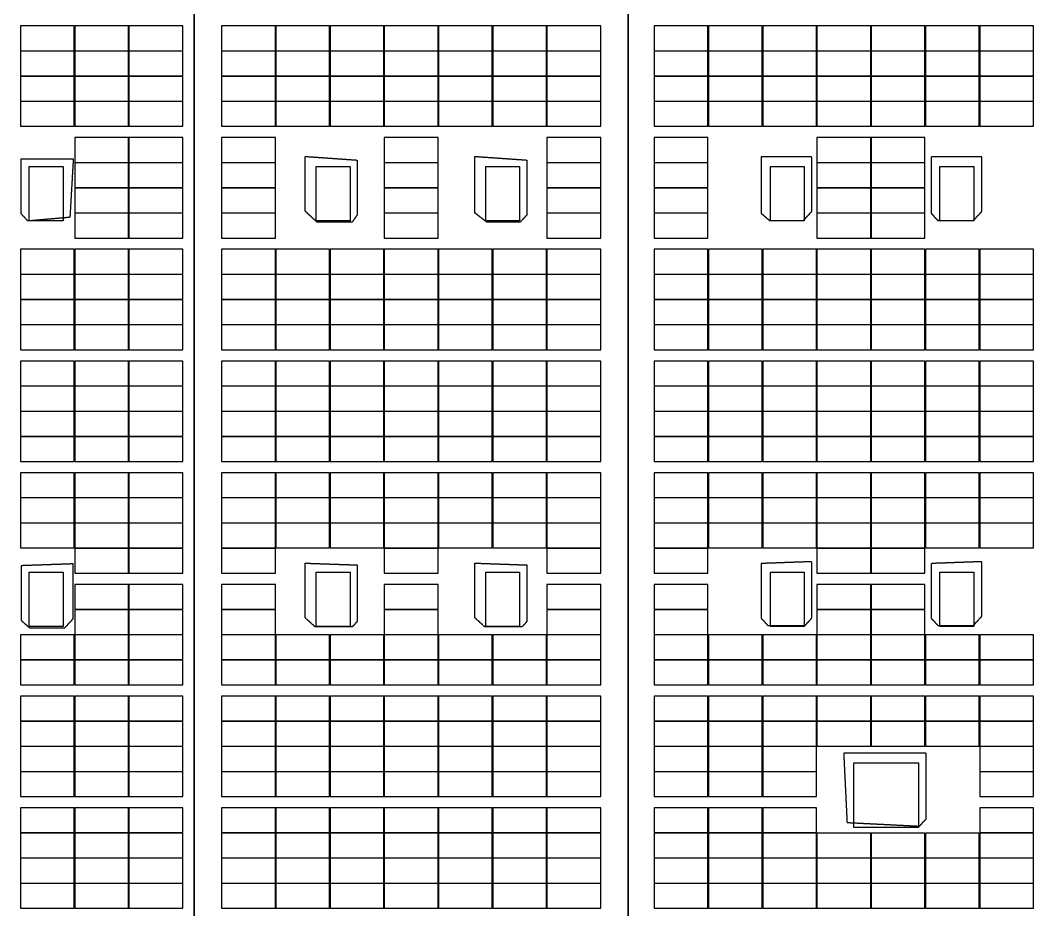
# Model space of a CAD drawing. Header units: metres. Extents: x -330863 to 383137, y -246038 to 314990.
# Drawn here: x 14103 to 58953, y -27439 to 11927 of the extents above; entities that cross this region are included whole.
import ezdxf

# ---------------------------------------------------------------- set-up
doc = ezdxf.new("R2010")
doc.units = ezdxf.units.M
doc.linetypes.add('DASHED', pattern=[1.524, 1.27, -0.254])
doc.linetypes.add('HIDDEN', pattern=[0.375, 0.25, -0.125])
doc.layers.add('X消防车道', color=6, linetype='HIDDEN', lineweight=18)
for name, color, linetype in [('屋脊线', 7, 'ByLayer'), ('组件', 7, 'ByLayer'), ('阴影', 8, 'DASHED'), ('障碍物', 7, 'ByLayer')]:
    doc.layers.add(name, color=color, linetype=linetype)

# ---------------------------------------------------------------- blocks, each defined once
blk = doc.blocks.new('*U6')
at = {"layer": '屋脊线', "color": 30}
for p, q in [((21804, -129651, 8900), (21800, 145849, 8900)), ((41004, -129651, 10100), (41000, 145849, 10100))]:
    blk.add_line(p, q, dxfattribs=at)
at = {"flags": 1}
for tag in ['unit_id', 'unit_name']:
    blk.add_attdef(tag, (0, 0), '', height=2.5, dxfattribs=at)
blk = doc.blocks.new('*U191')
at = {"layer": '障碍物', "color": 1}
blk.add_polyline3d([(14500, 5449, 10), (16000, 5449, 10), (16000, 3049, 10), (14500, 3049, 10)], close=True, dxfattribs=at)
at = {"flags": 1}
for tag in ['height', 'shape']:
    blk.add_attdef(tag, (0, 0), '', height=2.5, dxfattribs=at)
blk = doc.blocks.new('*U195')
at = {"layer": '障碍物', "color": 1}
blk.add_polyline3d([(14500, -12501, 10), (16000, -12501, 10), (16000, -14901, 10), (14500, -14901, 10)], close=True, dxfattribs=at)
at = {"flags": 1}
for tag in ['height', 'shape']:
    blk.add_attdef(tag, (0, 0), '', height=2.5, dxfattribs=at)
blk = doc.blocks.new('*U262')
at = {"layer": '障碍物', "color": 1}
blk.add_polyline3d([(27200, 5449, 10), (28700, 5449, 10), (28700, 3049, 10), (27200, 3049, 10)], close=True, dxfattribs=at)
at = {"flags": 1}
for tag in ['height', 'shape']:
    blk.add_attdef(tag, (0, 0), '', height=2.5, dxfattribs=at)
blk = doc.blocks.new('*U263')
at = {"layer": '障碍物', "color": 1}
blk.add_polyline3d([(34700, 5449, 10), (36200, 5449, 10), (36200, 3049, 10), (34700, 3049, 10)], close=True, dxfattribs=at)
at = {"flags": 1}
for tag in ['height', 'shape']:
    blk.add_attdef(tag, (0, 0), '', height=2.5, dxfattribs=at)
blk = doc.blocks.new('*U264')
at = {"layer": '障碍物', "color": 1}
blk.add_polyline3d([(27200, -12501, 10), (28700, -12501, 10), (28700, -14901, 10), (27200, -14901, 10)], close=True, dxfattribs=at)
at = {"flags": 1}
for tag in ['height', 'shape']:
    blk.add_attdef(tag, (0, 0), '', height=2.5, dxfattribs=at)
blk = doc.blocks.new('*U265')
at = {"layer": '障碍物', "color": 1}
blk.add_polyline3d([(34700, -12501, 10), (36200, -12501, 10), (36200, -14901, 10), (34700, -14901, 10)], close=True, dxfattribs=at)
at = {"flags": 1}
for tag in ['height', 'shape']:
    blk.add_attdef(tag, (0, 0), '', height=2.5, dxfattribs=at)
blk = doc.blocks.new('*U298')
at = {"layer": '障碍物', "color": 1}
blk.add_polyline3d([(47300, 5449, 10), (48800, 5449, 10), (48800, 3049, 10), (47300, 3049, 10)], close=True, dxfattribs=at)
at = {"flags": 1}
for tag in ['height', 'shape']:
    blk.add_attdef(tag, (0, 0), '', height=2.5, dxfattribs=at)
blk = doc.blocks.new('*U299')
at = {"layer": '障碍物', "color": 1}
blk.add_polyline3d([(54800, 5449, 10), (56300, 5449, 10), (56300, 3049, 10), (54800, 3049, 10)], close=True, dxfattribs=at)
at = {"flags": 1}
for tag in ['height', 'shape']:
    blk.add_attdef(tag, (0, 0), '', height=2.5, dxfattribs=at)
blk = doc.blocks.new('*U302')
at = {"layer": '障碍物', "color": 1}
blk.add_polyline3d([(47300, -12501, 10), (48800, -12501, 10), (48800, -14901, 10), (47300, -14901, 10)], close=True, dxfattribs=at)
at = {"flags": 1}
for tag in ['height', 'shape']:
    blk.add_attdef(tag, (0, 0), '', height=2.5, dxfattribs=at)
blk = doc.blocks.new('*U303')
at = {"layer": '障碍物', "color": 1}
blk.add_polyline3d([(54800, -12501, 10), (56300, -12501, 10), (56300, -14901, 10), (54800, -14901, 10)], close=True, dxfattribs=at)
at = {"flags": 1}
for tag in ['height', 'shape']:
    blk.add_attdef(tag, (0, 0), '', height=2.5, dxfattribs=at)
blk = doc.blocks.new('*U329')
at = {"layer": '障碍物', "color": 1}
blk.add_polyline3d([(50990, -20931, 10), (53850, -20931, 10), (53850, -23792, 10), (50990, -23792, 10)], close=True, dxfattribs=at)
at = {"flags": 1}
for tag in ['height', 'shape']:
    blk.add_attdef(tag, (0, 0), '', height=2.5, dxfattribs=at)
blk = doc.blocks.new('*U19')
at = {"layer": '组件', "color": 0}
blk.add_polyline3d([(0, 0, 0), (0, 109.6, 0), (-238.1, 109.6, 11.9), (-238.1, 0, 11.9)], close=True, dxfattribs=at)
at = {"flags": 1}
for tag in ['mounting-hole-spacing1', 'mounting-hole-spacing2', 'module-material', 'vmpo', 'voco', 'silicon-material', 'panel-length', 'panel-width', 'panel-height', 'userid', 'theme', 'note', 'name', 'pmax', 'company-name', 'id', 'impo', 'isco']:
    blk.add_attdef(tag, (0, 0), '', height=2.5, dxfattribs=at)
blk = doc.blocks.new('*U17')
at = {"layer": '组件', "color": 0}
blk.add_polyline3d([(0, 0, 0), (0, -109.6, 0), (237.9, -109.6, 14.9), (237.9, 0, 14.9)], close=True, dxfattribs=at)
at = {"flags": 1}
for tag in ['mounting-hole-spacing1', 'mounting-hole-spacing2', 'module-material', 'vmpo', 'voco', 'silicon-material', 'panel-length', 'panel-width', 'panel-height', 'userid', 'theme', 'note', 'name', 'pmax', 'company-name', 'id', 'impo', 'isco']:
    blk.add_attdef(tag, (0, 0), '', height=2.5, dxfattribs=at)
blk = doc.blocks.new('*U15')
at = {"layer": '组件', "color": 0}
blk.add_polyline3d([(0, 0, 0), (0, 109.6, 0), (-238.1, 109.6, 12.6), (-238.1, 0, 12.6)], close=True, dxfattribs=at)
at = {"flags": 1}
for tag in ['mounting-hole-spacing1', 'mounting-hole-spacing2', 'module-material', 'vmpo', 'voco', 'silicon-material', 'panel-length', 'panel-width', 'panel-height', 'userid', 'theme', 'note', 'name', 'pmax', 'company-name', 'id', 'impo', 'isco']:
    blk.add_attdef(tag, (0, 0), '', height=2.5, dxfattribs=at)

msp = doc.modelspace()

# ---------------------------------------------------------------- hatches: boundary and pattern name
at = {"layer": 'X消防车道'}
h = msp.add_hatch(dxfattribs=at)
h.set_pattern_fill('DOTS', color=8, scale=1000, angle=-31.4878)
h.set_pattern_definition([(328.51216202, (-1970228605.7, -2547630934.4), (1506.0502845, 939.1527315), [0, -1587.5])])
h.paths.add_polyline_path([(-93210, -143670, 0.388696), (-80261, -155529), (-29868, -155529, 0.072993), (-27282, -155149), (-24813, -154408, -0.072993), (-22226, -154029), (83400, -154029, -0.414215), (92400, -163029), (92400, -173022), (96400, -173176), (96400, -163029, 0.41422), (83400, -150029), (-22813, -150029, 0.072993), (-25400, -150408), (-27869, -151149, -0.072993), (-30455, -151529), (-80261, -151529, -0.388698), (-89226, -143319), (-114667, 145381, -0.440198), (-105702, 155171), (86000, 155171, -0.414211), (95000, 146171, -0.141448), (97000, 153099, 0.25767), (86000, 159171), (-105702, 159171, 0.440196), (-118651, 145030)])

# ---------------------------------------------------------------- linework, layer by layer
at = {"layer": '屋脊线', "color": 30, "elevation": 8900}
msp.add_lwpolyline([(21800, 145849), (21804, -129651)], dxfattribs=at)
at = {"layer": '屋脊线', "color": 2, "elevation": 10100}
msp.add_lwpolyline([(41000, 145849), (41004, -129651)], dxfattribs=at)
at = {"layer": '阴影', "linetype": 'DASHED'}
for points in [[(26711, 5901, 9208), (29017, 5739, 9352), (29017, 3318, 9352), (28794, 2995, 9338), (27232, 2995, 9240), (26711, 3479, 9208), (26711, 5901, 9208)], [(34223, 5901, 9677), (36528, 5740, 9821), (36528, 3318, 9821), (36231, 2995, 9803), (34743, 2995, 9710), (34223, 3399, 9677), (34223, 5901, 9677)], [(49127, 3463, 9693), (49127, 5885, 9693), (46892, 5885, 9805), (46892, 3382, 9805), (47264, 3060, 9787), (48754, 3060, 9712), (49127, 3463, 9693)], [(56651, 3463, 9315), (56651, 5885, 9315), (54416, 5885, 9427), (54416, 3382, 9427), (54714, 3060, 9412), (56279, 3060, 9334), (56651, 3463, 9315)], [(14142, 5787, 9308), (16448, 5787, 9185), (16299, 3204, 9193), (14440, 3042, 9292), (14142, 3365, 9308), (14142, 5787, 9308)], [(26712, -12100, 9208), (29017, -12180, 9352), (29017, -14683, 9352), (28794, -14925, 9338), (27158, -14925, 9236), (26712, -14521, 9208), (26712, -12100, 9208)], [(34223, -12099, 9677), (36528, -12180, 9821), (36528, -14682, 9821), (36305, -14925, 9807), (34669, -14925, 9705), (34223, -14521, 9677), (34223, -12099, 9677)], [(49127, -14537, 9693), (49127, -12035, 9693), (46892, -12116, 9805), (46892, -14537, 9805), (47190, -14860, 9790), (48829, -14860, 9708), (49127, -14537, 9693)], [(56651, -14456, 9315), (56651, -12035, 9315), (54416, -12116, 9427), (54416, -14537, 9427), (54714, -14860, 9412), (56279, -14860, 9334), (56651, -14456, 9315)], [(14142, -12214, 9308), (14142, -14635, 9308), (14514, -14958, 9288), (16076, -14958, 9205), (16448, -14555, 9185), (16448, -12133, 9185), (14142, -12214, 9308)], [(54193, -23416, 9439), (54193, -20510, 9439), (50542, -20510, 9622), (50691, -23578, 9614), (53895, -23739, 9454), (54193, -23416, 9439)]]:
    msp.add_polyline3d(points, close=True, dxfattribs=at)
at = {"layer": '障碍物', "color": 4, "elevation": 10300}
for points in [[(14500, 5449), (16000, 5449), (16000, 3049), (14500, 3049)], [(27200, 5449), (28700, 5449), (28700, 3049), (27200, 3049)], [(34700, 5449), (36200, 5449), (36200, 3049), (34700, 3049)], [(47300, 5449), (48800, 5449), (48800, 3049), (47300, 3049)], [(54800, 5449), (56300, 5449), (56300, 3049), (54800, 3049)], [(14500, -12501), (16000, -12501), (16000, -14901), (14500, -14901)], [(27200, -12501), (28700, -12501), (28700, -14901), (27200, -14901)], [(34700, -12501), (36200, -12501), (36200, -14901), (34700, -14901)], [(47300, -12501), (48800, -12501), (48800, -14901), (47300, -14901)], [(54800, -12501), (56300, -12501), (56300, -14901), (54800, -14901)]]:
    msp.add_lwpolyline(points, close=True, dxfattribs=at)
at = {"layer": '障碍物', "elevation": 10300}
msp.add_lwpolyline([(50990, -20931), (53850, -20931), (53850, -23792), (50990, -23792)], close=True, dxfattribs=at)

# ---------------------------------------------------------------- block references
at = {"layer": '屋脊线'}
msp.add_blockref('*U6', (0, 0), dxfattribs=at)
at = {"layer": '组件', "color": 5, "xscale": 10, "yscale": 10, "zscale": 10}
for name, p in [('*U15', (16494, 10581, 9282)), ('*U15', (18895, 10581, 9154)), ('*U15', (21295, 10581, 9027)), ('*U17', (23015, 11677, 9076)), ('*U17', (25414, 11677, 9226)), ('*U17', (27813, 11677, 9376)), ('*U17', (30213, 11677, 9526)), ('*U17', (32612, 11677, 9676)), ('*U17', (35011, 11677, 9826)), ('*U17', (37411, 11677, 9976)), ('*U19', (44537, 10581, 10023)), ('*U19', (46938, 10581, 9902)), ('*U19', (49339, 10581, 9782)), ('*U19', (51740, 10581, 9661)), ('*U19', (54141, 10581, 9540)), ('*U19', (56542, 10581, 9420)), ('*U19', (58943, 10581, 9299)), ('*U15', (16494, 9465, 9282)), ('*U15', (18895, 9465, 9154)), ('*U15', (21295, 9465, 9027)), ('*U17', (23015, 10561, 9076)), ('*U17', (25414, 10561, 9226)), ('*U17', (27813, 10561, 9376)), ('*U17', (30213, 10561, 9526)), ('*U17', (32612, 10561, 9676)), ('*U17', (35011, 10561, 9826)), ('*U17', (37411, 10561, 9976)), ('*U19', (44537, 9465, 10023)), ('*U19', (46938, 9465, 9902)), ('*U19', (49339, 9465, 9782)), ('*U19', (51740, 9465, 9661)), ('*U19', (54141, 9465, 9540)), ('*U19', (56542, 9465, 9420)), ('*U19', (58943, 9465, 9299)), ('*U15', (16494, 8349, 9282)), ('*U15', (18895, 8349, 9154)), ('*U15', (21295, 8349, 9027)), ('*U17', (23015, 9445, 9076)), ('*U17', (25414, 9445, 9226)), ('*U17', (27813, 9445, 9376)), ('*U17', (30213, 9445, 9526)), ('*U17', (32612, 9445, 9676)), ('*U17', (35011, 9445, 9826)), ('*U17', (37411, 9445, 9976)), ('*U19', (44537, 8349, 10023)), ('*U19', (46938, 8349, 9902)), ('*U19', (49339, 8349, 9782)), ('*U19', (51740, 8349, 9661)), ('*U19', (54141, 8349, 9540)), ('*U19', (56542, 8349, 9420)), ('*U19', (58943, 8349, 9299)), ('*U15', (16494, 7233, 9282)), ('*U15', (18895, 7233, 9154)), ('*U15', (21295, 7233, 9027)), ('*U17', (23015, 8329, 9076)), ('*U17', (25414, 8329, 9226)), ('*U17', (27813, 8329, 9376)), ('*U17', (30213, 8329, 9526)), ('*U17', (32612, 8329, 9676)), ('*U17', (35011, 8329, 9826)), ('*U17', (37411, 8329, 9976)), ('*U19', (44537, 7233, 10023)), ('*U19', (46938, 7233, 9902)), ('*U19', (49339, 7233, 9782)), ('*U19', (51740, 7233, 9661)), ('*U19', (54141, 7233, 9540)), ('*U19', (56542, 7233, 9420)), ('*U19', (58943, 7233, 9299)), ('*U15', (18895, 5637, 9154)), ('*U15', (21295, 5637, 9027)), ('*U17', (23015, 6733, 9076)), ('*U17', (30213, 6733, 9526)), ('*U17', (37411, 6733, 9976)), ('*U19', (44537, 5637, 10023)), ('*U19', (51740, 5637, 9661)), ('*U19', (54141, 5637, 9541)), ('*U15', (18895, 4521, 9154)), ('*U15', (21295, 4521, 9027)), ('*U17', (23015, 5617, 9076)), ('*U17', (30213, 5617, 9526)), ('*U17', (37411, 5617, 9976)), ('*U19', (44537, 4521, 10023)), ('*U19', (51740, 4521, 9661)), ('*U19', (54141, 4521, 9541)), ('*U15', (18895, 3405, 9154)), ('*U15', (21295, 3405, 9027)), ('*U17', (23015, 4501, 9076)), ('*U17', (30213, 4501, 9526)), ('*U17', (37411, 4501, 9976)), ('*U19', (44537, 3405, 10023)), ('*U19', (51740, 3405, 9661)), ('*U19', (54141, 3405, 9541)), ('*U15', (18895, 2289, 9154)), ('*U15', (21295, 2289, 9027)), ('*U17', (23015, 3385, 9076)), ('*U17', (30213, 3385, 9526)), ('*U17', (37411, 3385, 9976)), ('*U19', (44537, 2289, 10023)), ('*U19', (51740, 2289, 9661)), ('*U19', (54141, 2289, 9541)), ('*U15', (16494, 693, 9282)), ('*U15', (18895, 693, 9154)), ('*U15', (21295, 693, 9027)), ('*U17', (23015, 1789, 9076)), ('*U17', (25414, 1789, 9226)), ('*U17', (27813, 1789, 9376)), ('*U17', (30213, 1789, 9526)), ('*U17', (32612, 1789, 9676)), ('*U17', (35011, 1789, 9826)), ('*U17', (37411, 1789, 9976)), ('*U19', (44537, 693, 10023)), ('*U19', (46938, 693, 9902)), ('*U19', (49339, 693, 9782)), ('*U19', (51740, 693, 9661)), ('*U19', (54141, 693, 9541)), ('*U19', (56542, 693, 9420)), ('*U19', (58943, 693, 9299)), ('*U15', (16494, -423, 9282)), ('*U15', (18895, -423, 9154)), ('*U15', (21295, -423, 9027)), ('*U17', (23015, 673, 9076)), ('*U17', (25414, 673, 9226)), ('*U17', (27813, 673, 9376)), ('*U17', (30213, 673, 9526)), ('*U17', (32612, 673, 9676)), ('*U17', (35011, 673, 9826)), ('*U17', (37411, 673, 9976)), ('*U19', (44537, -423, 10023)), ('*U19', (46938, -423, 9902)), ('*U19', (49339, -423, 9782)), ('*U19', (51740, -423, 9661)), ('*U19', (54141, -423, 9541)), ('*U19', (56542, -423, 9420)), ('*U19', (58943, -423, 9299)), ('*U15', (16494, -1539, 9282)), ('*U15', (18895, -1539, 9154)), ('*U15', (21295, -1539, 9027)), ('*U17', (23015, -443, 9076)), ('*U17', (25414, -443, 9226)), ('*U17', (27813, -443, 9376)), ('*U17', (30213, -443, 9526)), ('*U17', (32612, -443, 9676)), ('*U17', (35011, -443, 9826)), ('*U17', (37411, -443, 9976)), ('*U19', (44537, -1539, 10023)), ('*U19', (46938, -1539, 9902)), ('*U19', (49339, -1539, 9782)), ('*U19', (51740, -1539, 9661)), ('*U19', (54141, -1539, 9541)), ('*U19', (56542, -1539, 9420)), ('*U19', (58943, -1539, 9299)), ('*U15', (16494, -2655, 9282)), ('*U15', (18895, -2655, 9154)), ('*U15', (21295, -2655, 9027)), ('*U17', (23015, -1559, 9076)), ('*U17', (25414, -1559, 9226)), ('*U17', (27813, -1559, 9376)), ('*U17', (30213, -1559, 9526)), ('*U17', (32612, -1559, 9676)), ('*U17', (35011, -1559, 9826)), ('*U17', (37411, -1559, 9976)), ('*U19', (44537, -2655, 10023)), ('*U19', (46938, -2655, 9902)), ('*U19', (49339, -2655, 9782)), ('*U19', (51740, -2655, 9661)), ('*U19', (54141, -2655, 9541)), ('*U19', (56542, -2655, 9420)), ('*U19', (58943, -2655, 9299)), ('*U15', (16494, -4251, 9282)), ('*U15', (18895, -4251, 9154)), ('*U15', (21295, -4251, 9027)), ('*U17', (23015, -3155, 9076)), ('*U17', (25414, -3155, 9226)), ('*U17', (27813, -3155, 9376)), ('*U17', (30213, -3155, 9526)), ('*U17', (32612, -3155, 9676)), ('*U17', (35011, -3155, 9826)), ('*U17', (37411, -3155, 9976)), ('*U19', (44537, -4251, 10023)), ('*U19', (46938, -4251, 9902)), ('*U19', (49339, -4251, 9782)), ('*U19', (51740, -4251, 9661)), ('*U19', (54141, -4251, 9541)), ('*U19', (56542, -4251, 9420)), ('*U19', (58943, -4251, 9299)), ('*U15', (16494, -5367, 9282)), ('*U15', (18895, -5367, 9154)), ('*U15', (21295, -5367, 9027)), ('*U17', (23015, -4271, 9076)), ('*U17', (25414, -4271, 9226)), ('*U17', (27813, -4271, 9376)), ('*U17', (30213, -4271, 9526)), ('*U17', (32612, -4271, 9676)), ('*U17', (35011, -4271, 9826)), ('*U17', (37411, -4271, 9976)), ('*U19', (44537, -5367, 10023)), ('*U19', (46938, -5367, 9902)), ('*U19', (49339, -5367, 9782)), ('*U19', (51740, -5367, 9661)), ('*U19', (54141, -5367, 9541)), ('*U19', (56542, -5367, 9420)), ('*U19', (58943, -5367, 9299)), ('*U15', (16494, -6483, 9282)), ('*U15', (18895, -6483, 9154)), ('*U15', (21295, -6483, 9027)), ('*U17', (23015, -5387, 9076)), ('*U17', (25414, -5387, 9226)), ('*U17', (27813, -5387, 9376)), ('*U17', (30213, -5387, 9526)), ('*U17', (32612, -5387, 9676)), ('*U17', (35011, -5387, 9826)), ('*U17', (37411, -5387, 9976)), ('*U19', (44537, -6483, 10023)), ('*U19', (46938, -6483, 9902)), ('*U19', (49339, -6483, 9782)), ('*U19', (51740, -6483, 9661)), ('*U19', (54141, -6483, 9541)), ('*U19', (56542, -6483, 9420)), ('*U19', (58943, -6483, 9299)), ('*U15', (16494, -7599, 9282)), ('*U15', (18895, -7599, 9154)), ('*U15', (21295, -7599, 9027)), ('*U17', (23015, -6503, 9076)), ('*U17', (25414, -6503, 9226)), ('*U17', (27813, -6503, 9376)), ('*U17', (30213, -6503, 9526)), ('*U17', (32612, -6503, 9676)), ('*U17', (35011, -6503, 9826)), ('*U17', (37411, -6503, 9976)), ('*U19', (44537, -7599, 10023)), ('*U19', (46938, -7599, 9902)), ('*U19', (49339, -7599, 9782)), ('*U19', (51740, -7599, 9661)), ('*U19', (54141, -7599, 9541)), ('*U19', (56542, -7599, 9420)), ('*U19', (58943, -7599, 9299)), ('*U15', (16494, -9195, 9282)), ('*U15', (18895, -9195, 9154)), ('*U15', (21295, -9195, 9027)), ('*U17', (23015, -8099, 9076)), ('*U17', (25414, -8099, 9226)), ('*U17', (27813, -8099, 9376)), ('*U17', (30213, -8099, 9526)), ('*U17', (32612, -8099, 9676)), ('*U17', (35011, -8099, 9826)), ('*U17', (37411, -8099, 9976)), ('*U19', (44537, -9195, 10023)), ('*U19', (46938, -9195, 9902)), ('*U19', (49339, -9195, 9782)), ('*U19', (51740, -9195, 9661)), ('*U19', (54141, -9195, 9541)), ('*U19', (56542, -9195, 9420)), ('*U19', (58943, -9195, 9299)), ('*U15', (16494, -10311, 9282)), ('*U15', (18895, -10311, 9154)), ('*U15', (21295, -10311, 9027)), ('*U17', (23015, -9215, 9076)), ('*U17', (25414, -9215, 9226)), ('*U17', (27813, -9215, 9376)), ('*U17', (30213, -9215, 9526)), ('*U17', (32612, -9215, 9676)), ('*U17', (35011, -9215, 9826)), ('*U17', (37411, -9215, 9976)), ('*U19', (44537, -10311, 10023)), ('*U19', (46938, -10311, 9902)), ('*U19', (49339, -10311, 9782)), ('*U19', (51740, -10311, 9661)), ('*U19', (54141, -10311, 9541)), ('*U19', (56542, -10311, 9420)), ('*U19', (58943, -10311, 9299)), ('*U15', (16494, -11427, 9282)), ('*U15', (18895, -11427, 9154)), ('*U15', (21295, -11427, 9027)), ('*U17', (23015, -10331, 9076)), ('*U17', (25414, -10331, 9226)), ('*U17', (27813, -10331, 9376)), ('*U17', (30213, -10331, 9526)), ('*U17', (32612, -10331, 9676)), ('*U17', (35011, -10331, 9826)), ('*U17', (37411, -10331, 9976)), ('*U19', (44537, -11427, 10023)), ('*U19', (46938, -11427, 9902)), ('*U19', (49339, -11427, 9782)), ('*U19', (51740, -11427, 9661)), ('*U19', (54141, -11427, 9541)), ('*U19', (56542, -11427, 9420)), ('*U19', (58943, -11427, 9299)), ('*U15', (18895, -12543, 9154)), ('*U15', (21295, -12543, 9027)), ('*U17', (23015, -11447, 9076)), ('*U17', (30213, -11447, 9526)), ('*U17', (37411, -11447, 9976)), ('*U19', (44537, -12543, 10023)), ('*U19', (51740, -12543, 9661)), ('*U19', (54141, -12543, 9541)), ('*U15', (18895, -14139, 9154)), ('*U15', (21295, -14139, 9027)), ('*U17', (23015, -13043, 9076)), ('*U17', (30213, -13043, 9526)), ('*U17', (37411, -13043, 9975)), ('*U19', (44537, -14139, 10023)), ('*U19', (51740, -14139, 9661)), ('*U19', (54141, -14139, 9541)), ('*U15', (18895, -15255, 9154)), ('*U15', (21295, -15255, 9027)), ('*U17', (23015, -14159, 9076)), ('*U17', (30213, -14159, 9526)), ('*U17', (37411, -14159, 9975)), ('*U19', (44537, -15255, 10023)), ('*U19', (51740, -15255, 9661)), ('*U19', (54141, -15255, 9541)), ('*U15', (16494, -16371, 9282)), ('*U15', (18895, -16371, 9154)), ('*U15', (21295, -16371, 9027)), ('*U17', (23015, -15275, 9076)), ('*U17', (25414, -15275, 9226)), ('*U17', (27813, -15275, 9376)), ('*U17', (30213, -15275, 9526)), ('*U17', (32612, -15275, 9676)), ('*U17', (35011, -15275, 9826)), ('*U17', (37411, -15275, 9975)), ('*U19', (44537, -16371, 10023)), ('*U19', (46938, -16371, 9902)), ('*U19', (49339, -16371, 9782)), ('*U19', (51740, -16371, 9661)), ('*U19', (54141, -16371, 9541)), ('*U19', (56542, -16371, 9420)), ('*U19', (58943, -16371, 9299)), ('*U15', (16494, -17487, 9282)), ('*U15', (18895, -17487, 9154)), ('*U15', (21295, -17487, 9027)), ('*U17', (23015, -16391, 9076)), ('*U17', (25414, -16391, 9226)), ('*U17', (27813, -16391, 9376)), ('*U17', (30213, -16391, 9526)), ('*U17', (32612, -16391, 9676)), ('*U17', (35011, -16391, 9826)), ('*U17', (37411, -16391, 9975)), ('*U19', (44537, -17487, 10023)), ('*U19', (46938, -17487, 9902)), ('*U19', (49339, -17487, 9782)), ('*U19', (51740, -17487, 9661)), ('*U19', (54141, -17487, 9541)), ('*U19', (56542, -17487, 9420)), ('*U19', (58943, -17487, 9299)), ('*U15', (16494, -19083, 9282)), ('*U15', (18895, -19083, 9154)), ('*U15', (21295, -19083, 9027)), ('*U17', (23015, -17987, 9076)), ('*U17', (25414, -17987, 9226)), ('*U17', (27813, -17987, 9376)), ('*U17', (30213, -17987, 9526)), ('*U17', (32612, -17987, 9676)), ('*U17', (35011, -17987, 9826)), ('*U17', (37411, -17987, 9975)), ('*U19', (44537, -19083, 10023)), ('*U19', (46938, -19083, 9902)), ('*U19', (49339, -19083, 9782)), ('*U19', (51740, -19083, 9661)), ('*U19', (54141, -19083, 9541)), ('*U19', (56542, -19083, 9420)), ('*U19', (58943, -19083, 9299)), ('*U15', (16494, -20199, 9282)), ('*U15', (18895, -20199, 9154)), ('*U15', (21295, -20199, 9027)), ('*U17', (23015, -19103, 9076)), ('*U17', (25414, -19103, 9226)), ('*U17', (27813, -19103, 9376)), ('*U17', (30213, -19103, 9526)), ('*U17', (32612, -19103, 9676)), ('*U17', (35011, -19103, 9826)), ('*U17', (37411, -19103, 9975)), ('*U19', (44537, -20199, 10023)), ('*U19', (46938, -20199, 9902)), ('*U19', (49339, -20199, 9782)), ('*U19', (51740, -20199, 9661)), ('*U19', (54141, -20199, 9541)), ('*U19', (56542, -20199, 9420)), ('*U19', (58943, -20199, 9299)), ('*U15', (16494, -21315, 9282)), ('*U15', (18895, -21315, 9154)), ('*U15', (21295, -21315, 9027)), ('*U17', (23015, -20219, 9076)), ('*U17', (25414, -20219, 9226)), ('*U17', (27813, -20219, 9376)), ('*U17', (30213, -20219, 9526)), ('*U17', (32612, -20219, 9676)), ('*U17', (35011, -20219, 9826)), ('*U17', (37411, -20219, 9975)), ('*U19', (44537, -21315, 10023)), ('*U19', (46938, -21315, 9902)), ('*U19', (49339, -21315, 9782)), ('*U19', (58943, -21315, 9299)), ('*U15', (16494, -22431, 9282)), ('*U15', (18895, -22431, 9154)), ('*U15', (21295, -22431, 9027)), ('*U17', (23015, -21335, 9076)), ('*U17', (25414, -21335, 9226)), ('*U17', (27813, -21335, 9376)), ('*U17', (30213, -21335, 9526)), ('*U17', (32612, -21335, 9676)), ('*U17', (35011, -21335, 9826)), ('*U17', (37411, -21335, 9975)), ('*U19', (44537, -22431, 10023)), ('*U19', (46938, -22431, 9902)), ('*U19', (49339, -22431, 9782)), ('*U19', (58943, -22431, 9299)), ('*U15', (16494, -24027, 9282)), ('*U15', (18895, -24027, 9154)), ('*U15', (21295, -24027, 9027)), ('*U17', (23015, -22931, 9076)), ('*U17', (25414, -22931, 9226)), ('*U17', (27813, -22931, 9376)), ('*U17', (30213, -22931, 9526)), ('*U17', (32612, -22931, 9676)), ('*U17', (35011, -22931, 9826)), ('*U17', (37411, -22931, 9975)), ('*U19', (44537, -24027, 10023)), ('*U19', (46938, -24027, 9902)), ('*U19', (49339, -24027, 9782)), ('*U19', (58943, -24027, 9299)), ('*U15', (16494, -25143, 9282)), ('*U15', (18895, -25143, 9154)), ('*U15', (21295, -25143, 9027)), ('*U17', (23015, -24047, 9076)), ('*U17', (25414, -24047, 9226)), ('*U17', (27813, -24047, 9376)), ('*U17', (30213, -24047, 9526)), ('*U17', (32612, -24047, 9676)), ('*U17', (35011, -24047, 9826)), ('*U17', (37411, -24047, 9975)), ('*U19', (44537, -25143, 10023)), ('*U19', (46938, -25143, 9902)), ('*U19', (49339, -25143, 9782)), ('*U19', (51740, -25143, 9661)), ('*U19', (54141, -25143, 9541)), ('*U19', (56542, -25143, 9420)), ('*U19', (58943, -25143, 9299)), ('*U15', (16494, -26259, 9282)), ('*U15', (18895, -26259, 9154)), ('*U15', (21295, -26259, 9027)), ('*U17', (23015, -25163, 9076)), ('*U17', (25414, -25163, 9226)), ('*U17', (27813, -25163, 9376)), ('*U17', (30213, -25163, 9526)), ('*U17', (32612, -25163, 9676)), ('*U17', (35011, -25163, 9826)), ('*U17', (37411, -25163, 9975)), ('*U19', (44537, -26259, 10023)), ('*U19', (46938, -26259, 9902)), ('*U19', (49339, -26259, 9782)), ('*U19', (51740, -26259, 9661)), ('*U19', (54141, -26259, 9541)), ('*U19', (56542, -26259, 9420)), ('*U19', (58943, -26259, 9299)), ('*U15', (16494, -27375, 9282)), ('*U15', (18895, -27375, 9154)), ('*U15', (21295, -27375, 9027)), ('*U17', (23015, -26279, 9076)), ('*U17', (25414, -26279, 9226)), ('*U17', (27813, -26279, 9376)), ('*U17', (30213, -26279, 9526)), ('*U17', (32612, -26279, 9676)), ('*U17', (35011, -26279, 9826)), ('*U17', (37411, -26279, 9975)), ('*U19', (44537, -27375, 10023)), ('*U19', (46938, -27375, 9902)), ('*U19', (49339, -27375, 9782)), ('*U19', (51740, -27375, 9661)), ('*U19', (54141, -27375, 9541)), ('*U19', (56542, -27375, 9420)), ('*U19', (58943, -27375, 9299))]:
    msp.add_blockref(name, p, dxfattribs=at)
at = {"layer": '障碍物'}
for name in ['*U191', '*U262', '*U263', '*U298', '*U299', '*U195', '*U264', '*U265', '*U302', '*U303', '*U329']:
    msp.add_blockref(name, (0, 0), dxfattribs=at)

doc.saveas('drawing.dxf')
